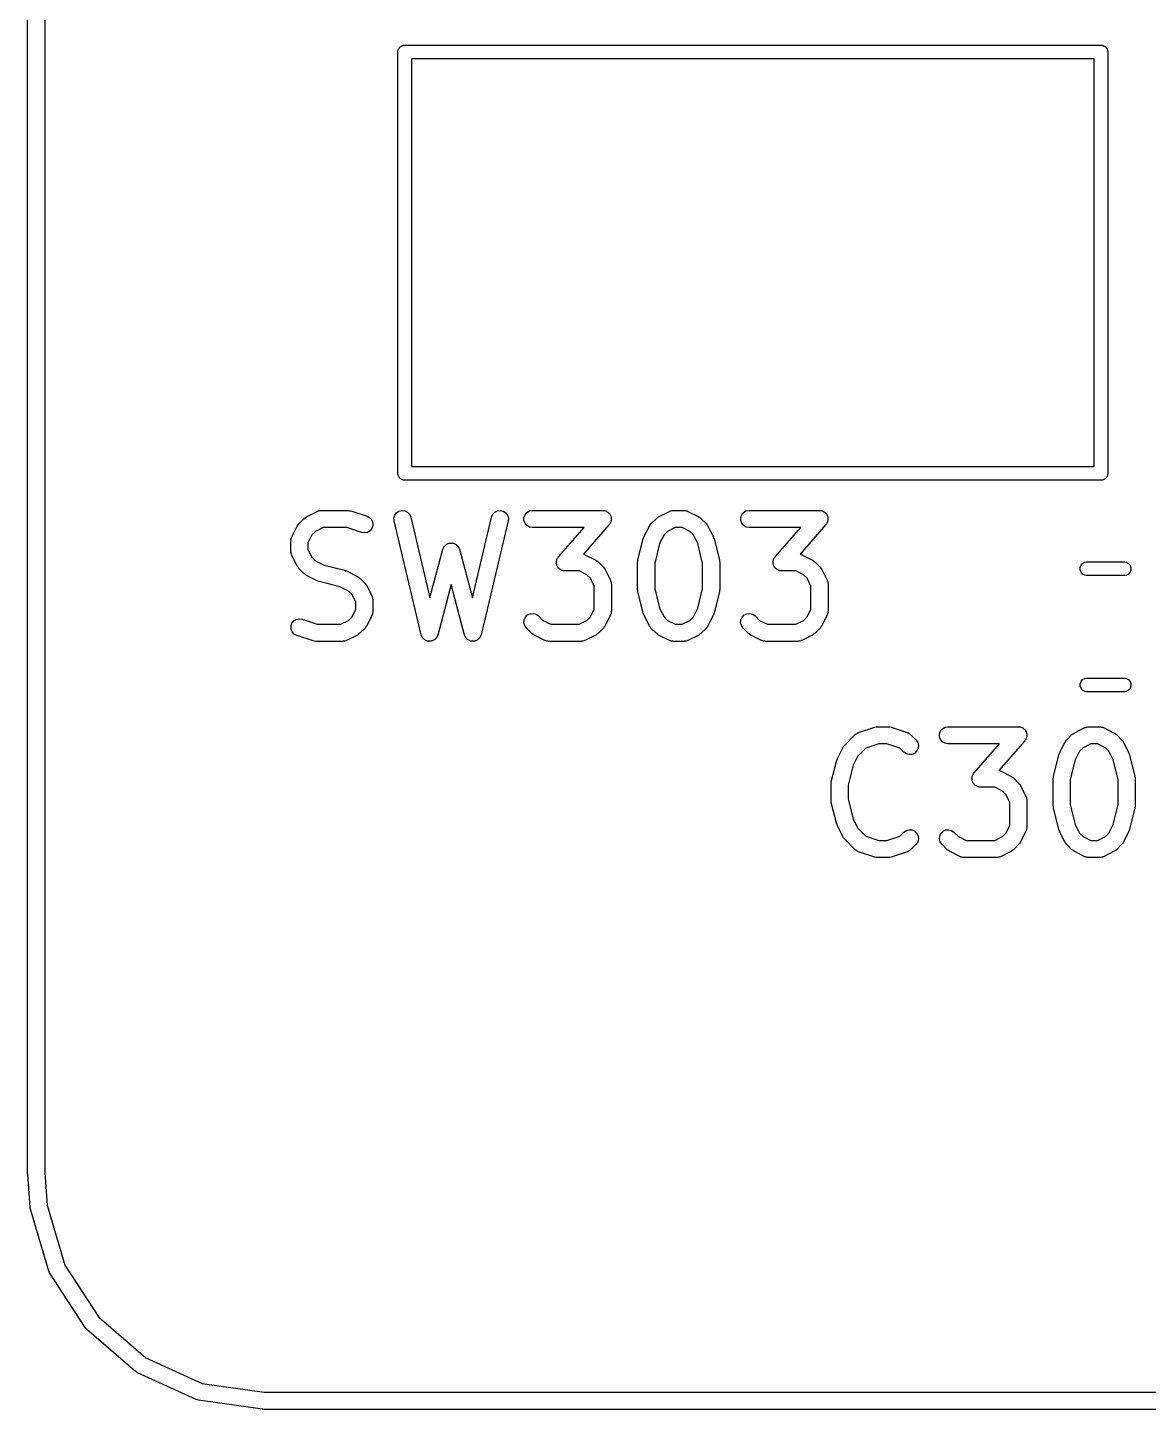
# Model space of a CAD drawing. Extents: x -0.1 to 56.2, y -70.1 to 0.1.
# Drawn here: x -0.07 to 9.78, y -70.08 to -57.94 of the extents above; entities that cross this region are included whole.
import ezdxf

# ---------------------------------------------------------------- set-up
doc = ezdxf.new("R2010")
doc.units = 0
doc.header["$MEASUREMENT"] = 0
doc.layers.add('BLACK', color=7, linetype='CONTINUOUS')

msp = doc.modelspace()

# ---------------------------------------------------------------- linework, layer by layer
at = {"layer": 'BLACK', "linetype": 'CONTINUOUS'}
for p, q in [((-0.075, -68.0066), (-0.075, -21.9934)), ((0.075, -22.0053), (0.075, -67.9972)), ((3.18, -58.1394), (3.18182, -58.1344)), ((3.18, -58.1448), (3.18, -58.1394)), ((3.18, -61.8552), (3.18, -58.1448)), ((3.18182, -58.1344), (3.18275, -58.1292)), ((3.18275, -58.1292), (3.18541, -58.1246)), ((3.18541, -58.1246), (3.18724, -58.1195)), ((3.18724, -58.1195), (3.19067, -58.1154)), ((3.19067, -58.1154), (3.19333, -58.1108)), ((3.19333, -58.1108), (3.19741, -58.1074)), ((3.19741, -58.1074), (3.20084, -58.1033)), ((3.20084, -58.1033), (3.20546, -58.1007)), ((3.20546, -58.1007), (3.20954, -58.0972)), ((3.20954, -58.0972), (3.21454, -58.0954)), ((3.21454, -58.0954), (3.21916, -58.0927)), ((3.21916, -58.0927), (3.22442, -58.0918)), ((3.22442, -58.0918), (3.22942, -58.09)), ((3.22942, -58.09), (3.23475, -58.09)), ((3.23475, -58.09), (3.23475, -58.09)), ((3.23475, -58.09), (9.36525, -58.09)), ((9.36525, -58.09), (9.37058, -58.09)), ((9.36525, -58.09), (9.36525, -58.09)), ((9.37058, -58.09), (9.37558, -58.0918)), ((9.37558, -58.0918), (9.38084, -58.0927)), ((9.38084, -58.0927), (9.38546, -58.0954)), ((9.38546, -58.0954), (9.39046, -58.0972)), ((9.39046, -58.0972), (9.39455, -58.1007)), ((9.39455, -58.1007), (9.39916, -58.1033)), ((9.39916, -58.1033), (9.40259, -58.1074)), ((9.40259, -58.1074), (9.40667, -58.1108)), ((9.40667, -58.1108), (9.40934, -58.1155)), ((9.40934, -58.1155), (9.41276, -58.1195)), ((9.41276, -58.1195), (9.41458, -58.1245)), ((9.41458, -58.1245), (9.41725, -58.1292)), ((9.41725, -58.1292), (9.41818, -58.1344)), ((9.41818, -58.1344), (9.42, -58.1394)), ((9.42, -58.1394), (9.42, -58.1447)), ((9.42, -58.1447), (9.42, -58.1448)), ((9.42, -58.1448), (9.42, -61.8552)), ((3.3, -58.21), (3.3, -61.79)), ((9.3, -58.21), (3.3, -58.21)), ((9.3, -61.79), (9.3, -58.21)), ((3.3, -61.79), (9.3, -61.79)), ((3.18, -61.8553), (3.18, -61.8552)), ((3.18, -61.8606), (3.18, -61.8553)), ((3.18182, -61.8656), (3.18, -61.8606)), ((3.18275, -61.8708), (3.18182, -61.8656)), ((3.18541, -61.8755), (3.18275, -61.8708)), ((3.18724, -61.8805), (3.18541, -61.8755)), ((3.19066, -61.8845), (3.18724, -61.8805)), ((3.19333, -61.8892), (3.19066, -61.8845)), ((3.19741, -61.8926), (3.19333, -61.8892)), ((3.20084, -61.8967), (3.19741, -61.8926)), ((3.20545, -61.8993), (3.20084, -61.8967)), ((3.20954, -61.9028), (3.20545, -61.8993)), ((3.21455, -61.9046), (3.20954, -61.9028)), ((3.21916, -61.9073), (3.21455, -61.9046)), ((3.22441, -61.9082), (3.21916, -61.9073)), ((3.22942, -61.91), (3.22441, -61.9082)), ((3.23475, -61.91), (3.22942, -61.91)), ((9.36525, -61.91), (3.23475, -61.91)), ((3.23475, -61.91), (3.23475, -61.91)), ((9.37058, -61.91), (9.36525, -61.91)), ((9.36525, -61.91), (9.36525, -61.91)), ((9.37559, -61.9082), (9.37058, -61.91)), ((9.38084, -61.9073), (9.37559, -61.9082)), ((9.38546, -61.9046), (9.38084, -61.9073)), ((9.39046, -61.9028), (9.38546, -61.9046)), ((9.39455, -61.8993), (9.39046, -61.9028)), ((9.39916, -61.8967), (9.39455, -61.8993)), ((9.40259, -61.8926), (9.39916, -61.8967)), ((9.40667, -61.8892), (9.40259, -61.8926)), ((9.40934, -61.8845), (9.40667, -61.8892)), ((9.41276, -61.8805), (9.40934, -61.8845)), ((9.41459, -61.8755), (9.41276, -61.8805)), ((9.41725, -61.8708), (9.41459, -61.8755)), ((9.41818, -61.8656), (9.41725, -61.8708)), ((9.42, -61.8606), (9.41818, -61.8656)), ((9.42, -61.8552), (9.42, -61.8553)), ((9.42, -61.8553), (9.42, -61.8606)), ((2.30887, -62.2946), (2.35649, -62.247)), ((2.35649, -62.247), (2.36632, -62.2401)), ((2.36632, -62.2401), (2.37598, -62.2329)), ((2.37598, -62.2329), (2.47122, -62.1853)), ((2.47122, -62.1853), (2.47536, -62.1841)), ((2.47536, -62.1841), (2.47911, -62.1819)), ((2.47911, -62.1819), (2.48777, -62.1804)), ((2.48777, -62.1804), (2.49619, -62.1779)), ((2.49619, -62.1779), (2.5005, -62.1781)), ((2.5005, -62.1781), (2.50476, -62.1774)), ((2.50476, -62.1774), (2.74286, -62.1774)), ((2.74286, -62.1774), (2.75469, -62.1795)), ((2.75469, -62.1795), (2.76658, -62.1812)), ((2.76658, -62.1812), (2.90943, -62.2288)), ((2.90943, -62.2288), (2.93234, -62.2413)), ((2.93234, -62.2413), (2.94962, -62.2607)), ((2.94962, -62.2607), (2.95919, -62.285)), ((3.14454, -62.2437), (3.15199, -62.2188)), ((3.14609, -62.2698), (3.14454, -62.2437)), ((3.38418, -63.2698), (3.14609, -62.2698)), ((3.15199, -62.2188), (3.16752, -62.1979)), ((3.16752, -62.1979), (3.18927, -62.1835)), ((3.18927, -62.1835), (3.21461, -62.1775)), ((3.21461, -62.1775), (3.24048, -62.1805)), ((3.24048, -62.1805), (3.26377, -62.1922)), ((3.26377, -62.1922), (3.28167, -62.2111)), ((3.28167, -62.2111), (3.29201, -62.235)), ((3.29201, -62.235), (3.46126, -62.9459)), ((3.83398, -62.9459), (4.00323, -62.235)), ((4.14915, -62.2698), (3.91105, -63.2698)), ((4.00323, -62.235), (4.01357, -62.2111)), ((4.01357, -62.2111), (4.03147, -62.1922)), ((4.03147, -62.1922), (4.05475, -62.1805)), ((4.05475, -62.1805), (4.08063, -62.1775)), ((4.08063, -62.1775), (4.10597, -62.1835)), ((4.10597, -62.1835), (4.12771, -62.1979)), ((4.12771, -62.1979), (4.14325, -62.2188)), ((4.14325, -62.2188), (4.15069, -62.2437)), ((4.15069, -62.2437), (4.14915, -62.2698)), ((4.28804, -62.2394), (4.29695, -62.2149)), ((4.28804, -62.2654), (4.28804, -62.2394)), ((4.29695, -62.2899), (4.28804, -62.2654)), ((4.29695, -62.2149), (4.3137, -62.1949)), ((4.3137, -62.1949), (4.33625, -62.1819)), ((4.33625, -62.1819), (4.3619, -62.1774)), ((4.3619, -62.1774), (4.98095, -62.1774)), ((4.98095, -62.1774), (4.98817, -62.1787)), ((4.98817, -62.1787), (4.9955, -62.1788)), ((4.9955, -62.1788), (5.0009, -62.1809)), ((5.0009, -62.1809), (5.0066, -62.1819)), ((5.0066, -62.1819), (5.01295, -62.1856)), ((5.01295, -62.1856), (5.01979, -62.1882)), ((5.01979, -62.1882), (5.02415, -62.192)), ((5.02415, -62.192), (5.02916, -62.1949)), ((5.02916, -62.1949), (5.03387, -62.2005)), ((5.03387, -62.2005), (5.03939, -62.2054)), ((5.03939, -62.2054), (5.04218, -62.2104)), ((5.04218, -62.2104), (5.0459, -62.2149)), ((5.0459, -62.2149), (5.04841, -62.2218)), ((5.04841, -62.2218), (5.05194, -62.2282)), ((5.05231, -62.2723), (5.05088, -62.2795)), ((5.05194, -62.2282), (5.05283, -62.2339)), ((5.05481, -62.2654), (5.05231, -62.2723)), ((5.05283, -62.2339), (5.05481, -62.2394)), ((5.05481, -62.2394), (5.05481, -62.2467)), ((5.05481, -62.2467), (5.05594, -62.2539)), ((5.05594, -62.2539), (5.05481, -62.2596)), ((5.05481, -62.2596), (5.05481, -62.2654)), ((5.40411, -62.2946), (5.45173, -62.247)), ((5.45173, -62.247), (5.46157, -62.2401)), ((5.46157, -62.2401), (5.47122, -62.2329)), ((5.47122, -62.2329), (5.56646, -62.1853)), ((5.56646, -62.1853), (5.5706, -62.1841)), ((5.5706, -62.1841), (5.57435, -62.1819)), ((5.57435, -62.1819), (5.583, -62.1804)), ((5.583, -62.1804), (5.59143, -62.1779)), ((5.59143, -62.1779), (5.59574, -62.1781)), ((5.59574, -62.1781), (5.6, -62.1774)), ((5.6, -62.1774), (5.69524, -62.1774)), ((5.69524, -62.1774), (5.6995, -62.1781)), ((5.6995, -62.1781), (5.70381, -62.1779)), ((5.70381, -62.1779), (5.71223, -62.1804)), ((5.71223, -62.1804), (5.72089, -62.1819)), ((5.72089, -62.1819), (5.72463, -62.1841)), ((5.72463, -62.1841), (5.72878, -62.1853)), ((5.72878, -62.1853), (5.82402, -62.2329)), ((5.82402, -62.2329), (5.83368, -62.2401)), ((5.83368, -62.2401), (5.84351, -62.247)), ((5.84351, -62.247), (5.89113, -62.2946)), ((6.1928, -62.2394), (6.20171, -62.2149)), ((6.1928, -62.2654), (6.1928, -62.2394)), ((6.20171, -62.2899), (6.1928, -62.2654)), ((6.20171, -62.2149), (6.21846, -62.1949)), ((6.21846, -62.1949), (6.24101, -62.1819)), ((6.24101, -62.1819), (6.26667, -62.1774)), ((6.26667, -62.1774), (6.88571, -62.1774)), ((6.88571, -62.1774), (6.89294, -62.1787)), ((6.89294, -62.1787), (6.90026, -62.1788)), ((6.90026, -62.1788), (6.90566, -62.1809)), ((6.90566, -62.1809), (6.91137, -62.1819)), ((6.91137, -62.1819), (6.91772, -62.1856)), ((6.91772, -62.1856), (6.92455, -62.1882)), ((6.92455, -62.1882), (6.92891, -62.192)), ((6.92891, -62.192), (6.93392, -62.1949)), ((6.93392, -62.1949), (6.93864, -62.2005)), ((6.93864, -62.2005), (6.94415, -62.2054)), ((6.94415, -62.2054), (6.94694, -62.2104)), ((6.94694, -62.2104), (6.95067, -62.2149)), ((6.95067, -62.2149), (6.95317, -62.2218)), ((6.95317, -62.2218), (6.95671, -62.2282)), ((6.95707, -62.2723), (6.95564, -62.2795)), ((6.95671, -62.2282), (6.95759, -62.2339)), ((6.95958, -62.2654), (6.95707, -62.2723)), ((6.95759, -62.2339), (6.95958, -62.2394)), ((6.95958, -62.2394), (6.95958, -62.2467)), ((6.95958, -62.2467), (6.9607, -62.2539)), ((6.9607, -62.2539), (6.95958, -62.2596)), ((6.95958, -62.2596), (6.95958, -62.2654)), ((2.2472, -62.4093), (2.29482, -62.3141)), ((2.29482, -62.3141), (2.30199, -62.3044)), ((2.30199, -62.3044), (2.30887, -62.2946)), ((2.42354, -62.392), (2.38929, -62.4606)), ((2.45395, -62.3616), (2.42354, -62.392)), ((2.52247, -62.3274), (2.45395, -62.3616)), ((2.73069, -62.3274), (2.52247, -62.3274)), ((2.862, -62.3712), (2.73069, -62.3274)), ((2.88776, -62.375), (2.862, -62.3712)), ((2.91328, -62.3697), (2.88776, -62.375)), ((2.93547, -62.3561), (2.91328, -62.3697)), ((2.95167, -62.3357), (2.93547, -62.3561)), ((2.9599, -62.311), (2.95167, -62.3357)), ((2.95919, -62.285), (2.9599, -62.311)), ((4.3137, -62.3098), (4.29695, -62.2899)), ((4.33625, -62.3229), (4.3137, -62.3098)), ((4.3619, -62.3274), (4.33625, -62.3229)), ((4.81567, -62.3274), (4.3619, -62.3274)), ((4.59118, -62.5839), (4.81567, -62.3274)), ((5.0374, -62.3018), (4.8099, -62.5618)), ((5.04119, -62.2955), (5.0374, -62.3018)), ((5.0459, -62.2899), (5.04119, -62.2955)), ((5.04788, -62.2844), (5.0459, -62.2899)), ((5.05088, -62.2795), (5.04788, -62.2844)), ((5.34244, -62.4093), (5.39006, -62.3141)), ((5.39006, -62.3141), (5.39722, -62.3044)), ((5.39722, -62.3044), (5.40411, -62.2946)), ((5.51878, -62.392), (5.48029, -62.469)), ((5.54919, -62.3616), (5.51878, -62.392)), ((5.61771, -62.3274), (5.54919, -62.3616)), ((5.67753, -62.3274), (5.61771, -62.3274)), ((5.74605, -62.3616), (5.67753, -62.3274)), ((5.77646, -62.392), (5.74605, -62.3616)), ((5.81495, -62.469), (5.77646, -62.392)), ((5.89113, -62.2946), (5.89801, -62.3044)), ((5.89801, -62.3044), (5.90518, -62.3141)), ((5.90518, -62.3141), (5.9528, -62.4093)), ((6.21846, -62.3098), (6.20171, -62.2899)), ((6.24101, -62.3229), (6.21846, -62.3098)), ((6.26667, -62.3274), (6.24101, -62.3229)), ((6.72043, -62.3274), (6.26667, -62.3274)), ((6.49594, -62.5839), (6.72043, -62.3274)), ((6.94216, -62.3018), (6.71467, -62.5618)), ((6.94595, -62.2955), (6.94216, -62.3018)), ((6.95067, -62.2899), (6.94595, -62.2955)), ((6.95265, -62.2844), (6.95067, -62.2899)), ((6.95564, -62.2795), (6.95265, -62.2844)), ((2.23928, -62.4429), (2.24004, -62.4386)), ((2.23928, -62.5381), (2.23928, -62.4429)), ((2.23978, -62.4343), (2.24228, -62.4259)), ((2.24004, -62.4386), (2.23978, -62.4343)), ((2.24228, -62.4259), (2.24381, -62.4172)), ((2.24381, -62.4172), (2.24597, -62.4135)), ((2.24597, -62.4135), (2.2472, -62.4093)), ((2.38929, -62.4606), (2.38929, -62.5204)), ((3.57515, -62.5188), (3.57795, -62.5127)), ((3.57795, -62.5127), (3.57968, -62.5063)), ((3.57968, -62.5063), (3.5834, -62.501)), ((3.5834, -62.501), (3.58613, -62.4951)), ((3.58613, -62.4951), (3.59083, -62.4904)), ((3.59083, -62.4904), (3.59465, -62.485)), ((3.59465, -62.485), (3.59996, -62.4813)), ((3.59996, -62.4813), (3.60453, -62.4767)), ((3.60453, -62.4767), (3.61055, -62.4739)), ((3.61055, -62.4739), (3.616, -62.4701)), ((3.616, -62.4701), (3.62226, -62.4684)), ((3.62226, -62.4684), (3.62812, -62.4657)), ((3.62812, -62.4657), (3.63474, -62.4651)), ((3.63474, -62.4651), (3.64117, -62.4634)), ((3.64117, -62.4634), (3.64762, -62.4639)), ((3.64762, -62.4639), (3.65407, -62.4634)), ((3.65407, -62.4634), (3.6605, -62.4651)), ((3.6605, -62.4651), (3.66712, -62.4657)), ((3.66712, -62.4657), (3.67298, -62.4684)), ((3.67298, -62.4684), (3.67923, -62.4701)), ((3.67923, -62.4701), (3.68469, -62.4739)), ((3.68469, -62.4739), (3.69071, -62.4767)), ((3.69071, -62.4767), (3.69528, -62.4813)), ((3.69528, -62.4813), (3.70059, -62.485)), ((3.70059, -62.485), (3.70441, -62.4904)), ((3.70441, -62.4904), (3.70911, -62.4951)), ((3.70911, -62.4951), (3.71184, -62.501)), ((3.71184, -62.501), (3.71555, -62.5063)), ((3.71555, -62.5063), (3.71728, -62.5127)), ((3.71728, -62.5127), (3.72009, -62.5188)), ((5.28914, -62.6151), (5.33676, -62.4247)), ((5.33676, -62.4247), (5.3401, -62.4172)), ((5.3401, -62.4172), (5.34244, -62.4093)), ((5.48029, -62.469), (5.4369, -62.6426)), ((5.85833, -62.6426), (5.81495, -62.469)), ((5.9528, -62.4093), (5.95513, -62.4172)), ((5.95513, -62.4172), (5.95847, -62.4247)), ((5.95847, -62.4247), (6.00609, -62.6151)), ((2.24004, -62.5424), (2.23928, -62.5381)), ((2.23978, -62.5467), (2.24004, -62.5424)), ((2.24228, -62.5551), (2.23978, -62.5467)), ((2.24381, -62.5637), (2.24228, -62.5551)), ((2.24597, -62.5675), (2.24381, -62.5637)), ((2.2472, -62.5716), (2.24597, -62.5675)), ((2.29482, -62.6669), (2.2472, -62.5716)), ((2.38929, -62.5204), (2.42354, -62.5889)), ((2.42354, -62.5889), (2.45395, -62.6193)), ((2.45395, -62.6193), (2.53094, -62.6578)), ((3.46126, -62.9459), (3.57515, -62.5188)), ((3.72009, -62.5188), (3.83398, -62.9459)), ((4.57264, -62.6318), (4.57376, -62.6261)), ((4.57376, -62.639), (4.57264, -62.6318)), ((4.57376, -62.6203), (4.57627, -62.6134)), ((4.57376, -62.6261), (4.57376, -62.6203)), ((4.57376, -62.6464), (4.57376, -62.639)), ((4.57627, -62.6134), (4.57769, -62.6062)), ((4.57769, -62.6062), (4.58069, -62.6013)), ((4.58069, -62.6013), (4.58267, -62.5958)), ((4.58267, -62.5958), (4.58738, -62.5902)), ((4.58738, -62.5902), (4.59118, -62.5839)), ((4.8099, -62.5618), (4.81613, -62.5629)), ((4.81613, -62.5629), (4.81987, -62.565)), ((4.81987, -62.565), (4.82402, -62.5663)), ((4.82402, -62.5663), (4.91925, -62.6139)), ((4.91925, -62.6139), (4.92891, -62.621)), ((4.92891, -62.621), (4.93875, -62.6279)), ((4.93875, -62.6279), (4.98637, -62.6755)), ((5.2869, -62.6333), (5.2885, -62.6243)), ((5.2869, -62.8714), (5.2869, -62.6333)), ((5.2885, -62.6243), (5.28914, -62.6151)), ((6.00609, -62.6151), (6.00674, -62.6243)), ((6.00674, -62.6243), (6.00833, -62.6333)), ((6.00833, -62.6333), (6.00833, -62.8714)), ((6.4774, -62.6318), (6.47852, -62.6261)), ((6.47852, -62.639), (6.4774, -62.6318)), ((6.47852, -62.6203), (6.48103, -62.6134)), ((6.47852, -62.6261), (6.47852, -62.6203)), ((6.47852, -62.6464), (6.47852, -62.639)), ((6.48103, -62.6134), (6.48245, -62.6062)), ((6.48245, -62.6062), (6.48545, -62.6013)), ((6.48545, -62.6013), (6.48743, -62.5958)), ((6.48743, -62.5958), (6.49214, -62.5902)), ((6.49214, -62.5902), (6.49594, -62.5839)), ((6.71467, -62.5618), (6.72089, -62.5629)), ((6.72089, -62.5629), (6.72464, -62.565)), ((6.72464, -62.565), (6.72878, -62.5663)), ((6.72878, -62.5663), (6.82402, -62.6139)), ((6.82402, -62.6139), (6.83367, -62.621)), ((6.83367, -62.621), (6.84351, -62.6279)), ((6.84351, -62.6279), (6.89113, -62.6755)), ((9.19806, -62.6433), (9.21638, -62.6327)), ((9.21638, -62.6327), (9.23198, -62.63)), ((9.23198, -62.63), (9.56803, -62.63)), ((9.56803, -62.63), (9.58362, -62.6327)), ((9.58362, -62.6327), (9.60194, -62.6433)), ((2.30199, -62.6765), (2.29482, -62.6669)), ((2.30887, -62.6864), (2.30199, -62.6765)), ((2.35649, -62.734), (2.30887, -62.6864)), ((2.36632, -62.7409), (2.35649, -62.734)), ((2.37598, -62.748), (2.36632, -62.7409)), ((2.47122, -62.7957), (2.37598, -62.748)), ((2.53094, -62.6578), (2.71343, -62.7034)), ((2.71343, -62.7034), (2.72092, -62.7068)), ((2.72092, -62.7068), (2.72878, -62.7091)), ((2.72878, -62.7091), (2.82402, -62.7567)), ((2.82402, -62.7567), (2.83367, -62.7639)), ((4.57574, -62.6518), (4.57376, -62.6464)), ((4.57663, -62.6575), (4.57574, -62.6518)), ((4.58016, -62.6639), (4.57663, -62.6575)), ((4.58267, -62.6708), (4.58016, -62.6639)), ((4.58639, -62.6753), (4.58267, -62.6708)), ((4.58918, -62.6803), (4.58639, -62.6753)), ((4.5947, -62.6852), (4.58918, -62.6803)), ((4.59941, -62.6908), (4.5947, -62.6852)), ((4.60442, -62.6937), (4.59941, -62.6908)), ((4.60878, -62.6975), (4.60442, -62.6937)), ((4.61562, -62.7001), (4.60878, -62.6975)), ((4.62197, -62.7038), (4.61562, -62.7001)), ((4.62767, -62.7048), (4.62197, -62.7038)), ((4.63307, -62.7069), (4.62767, -62.7048)), ((4.6404, -62.7071), (4.63307, -62.7069)), ((4.64762, -62.7083), (4.6404, -62.7071)), ((4.77277, -62.7083), (4.64762, -62.7083)), ((4.84129, -62.7426), (4.77277, -62.7083)), ((4.87169, -62.773), (4.84129, -62.7426)), ((4.98637, -62.6755), (4.99325, -62.6854)), ((4.99325, -62.6854), (5.00041, -62.695)), ((5.00041, -62.695), (5.04803, -62.7903)), ((5.4369, -62.6426), (5.4369, -62.8622)), ((5.85833, -62.8622), (5.85833, -62.6426)), ((6.4805, -62.6518), (6.47852, -62.6464)), ((6.48139, -62.6575), (6.4805, -62.6518)), ((6.48492, -62.6639), (6.48139, -62.6575)), ((6.48743, -62.6708), (6.48492, -62.6639)), ((6.49115, -62.6753), (6.48743, -62.6708)), ((6.49394, -62.6803), (6.49115, -62.6753)), ((6.49946, -62.6852), (6.49394, -62.6803)), ((6.50417, -62.6908), (6.49946, -62.6852)), ((6.50918, -62.6937), (6.50417, -62.6908)), ((6.51354, -62.6975), (6.50918, -62.6937)), ((6.52038, -62.7001), (6.51354, -62.6975)), ((6.52673, -62.7038), (6.52038, -62.7001)), ((6.53243, -62.7048), (6.52673, -62.7038)), ((6.53783, -62.7069), (6.53243, -62.7048)), ((6.54516, -62.7071), (6.53783, -62.7069)), ((6.55238, -62.7083), (6.54516, -62.7071)), ((6.67753, -62.7083), (6.55238, -62.7083)), ((6.74605, -62.7426), (6.67753, -62.7083)), ((6.77646, -62.773), (6.74605, -62.7426)), ((6.89113, -62.6755), (6.89801, -62.6854)), ((6.89801, -62.6854), (6.90518, -62.695)), ((6.90518, -62.695), (6.9528, -62.7903)), ((9.17722, -62.6794), (9.18446, -62.6595)), ((9.17722, -62.7006), (9.17722, -62.6794)), ((9.18446, -62.7205), (9.17722, -62.7006)), ((9.18446, -62.6595), (9.19806, -62.6433)), ((9.19806, -62.7367), (9.18446, -62.7205)), ((9.21638, -62.7473), (9.19806, -62.7367)), ((9.23198, -62.75), (9.21638, -62.7473)), ((9.56803, -62.75), (9.23198, -62.75)), ((9.58362, -62.7473), (9.56803, -62.75)), ((9.60194, -62.7367), (9.58362, -62.7473)), ((9.60194, -62.6433), (9.61554, -62.6595)), ((9.61554, -62.7205), (9.60194, -62.7367)), ((9.61554, -62.6595), (9.62278, -62.6794)), ((9.62278, -62.7006), (9.61554, -62.7205)), ((9.62278, -62.6794), (9.62278, -62.7006)), ((2.47908, -62.798), (2.47122, -62.7957)), ((2.48657, -62.8013), (2.47908, -62.798)), ((2.66906, -62.847), (2.48657, -62.8013)), ((2.74605, -62.8854), (2.66906, -62.847)), ((2.83367, -62.7639), (2.84351, -62.7708)), ((2.84351, -62.7708), (2.89113, -62.8184)), ((2.89113, -62.8184), (2.89801, -62.8282)), ((2.89801, -62.8282), (2.90518, -62.8379)), ((2.90518, -62.8379), (2.9528, -62.9331)), ((3.64762, -62.8292), (3.52961, -63.2717)), ((3.76563, -63.2717), (3.64762, -62.8292)), ((4.90595, -62.8415), (4.87169, -62.773)), ((4.90595, -63.0442), (4.90595, -62.8415)), ((5.04803, -62.7903), (5.04927, -62.7944)), ((5.04927, -62.7944), (5.05143, -62.7982)), ((5.05143, -62.7982), (5.05295, -62.8068)), ((5.05295, -62.8068), (5.05546, -62.8152)), ((5.05546, -62.8152), (5.0552, -62.8195)), ((5.0552, -62.8195), (5.05595, -62.8238)), ((5.05595, -62.8238), (5.05595, -63.0619)), ((5.2885, -62.8805), (5.2869, -62.8714)), ((5.28914, -62.8896), (5.2885, -62.8805)), ((5.4369, -62.8622), (5.48029, -63.0357)), ((5.81495, -63.0357), (5.85833, -62.8622)), ((6.00674, -62.8805), (6.00609, -62.8896)), ((6.00833, -62.8714), (6.00674, -62.8805)), ((6.81071, -62.8415), (6.77646, -62.773)), ((6.81071, -63.0442), (6.81071, -62.8415)), ((6.9528, -62.7903), (6.95403, -62.7944)), ((6.95403, -62.7944), (6.95619, -62.7982)), ((6.95619, -62.7982), (6.95772, -62.8068)), ((6.95772, -62.8068), (6.96022, -62.8152)), ((6.96022, -62.8152), (6.95996, -62.8195)), ((6.95996, -62.8195), (6.96071, -62.8238)), ((6.96071, -62.8238), (6.96071, -63.0619)), ((2.77646, -62.9159), (2.74605, -62.8854)), ((2.81071, -62.9844), (2.77646, -62.9159)), ((2.81071, -63.0442), (2.81071, -62.9844)), ((2.9528, -62.9331), (2.95403, -62.9373)), ((2.95403, -62.9373), (2.95619, -62.941)), ((2.95619, -62.941), (2.95772, -62.9497)), ((2.95772, -62.9497), (2.96022, -62.9581)), ((2.96022, -62.9581), (2.95996, -62.9624)), ((2.95996, -62.9624), (2.96071, -62.9667)), ((2.96071, -62.9667), (2.96071, -63.0619)), ((5.33676, -63.0801), (5.28914, -62.8896)), ((6.00609, -62.8896), (5.95847, -63.0801)), ((2.74605, -63.1431), (2.77646, -63.1127)), ((2.77646, -63.1127), (2.81071, -63.0442)), ((2.9528, -63.0954), (2.90518, -63.1907)), ((2.95403, -63.0913), (2.9528, -63.0954)), ((2.95619, -63.0876), (2.95403, -63.0913)), ((2.95772, -63.0789), (2.95619, -63.0876)), ((2.96022, -63.0705), (2.95772, -63.0789)), ((2.96071, -63.0619), (2.95996, -63.0662)), ((2.95996, -63.0662), (2.96022, -63.0705)), ((4.28946, -63.1377), (4.30047, -63.1141)), ((4.30047, -63.1141), (4.31889, -63.0957)), ((4.31889, -63.0957), (4.34249, -63.0847)), ((4.34249, -63.0847), (4.36844, -63.0824)), ((4.36844, -63.0824), (4.3936, -63.0892)), ((4.3936, -63.0892), (4.41494, -63.1041)), ((4.41494, -63.1041), (4.45395, -63.1431)), ((4.84129, -63.1431), (4.87169, -63.1127)), ((4.87169, -63.1127), (4.90595, -63.0442)), ((5.04803, -63.0954), (5.00041, -63.1907)), ((5.04927, -63.0913), (5.04803, -63.0954)), ((5.05143, -63.0876), (5.04927, -63.0913)), ((5.05295, -63.0789), (5.05143, -63.0876)), ((5.05546, -63.0705), (5.05295, -63.0789)), ((5.05595, -63.0619), (5.0552, -63.0662)), ((5.0552, -63.0662), (5.05546, -63.0705)), ((5.3401, -63.0876), (5.33676, -63.0801)), ((5.34244, -63.0954), (5.3401, -63.0876)), ((5.39006, -63.1907), (5.34244, -63.0954)), ((5.48029, -63.0357), (5.51878, -63.1127)), ((5.51878, -63.1127), (5.54919, -63.1431)), ((5.74605, -63.1431), (5.77646, -63.1127)), ((5.77646, -63.1127), (5.81495, -63.0357)), ((5.9528, -63.0954), (5.90518, -63.1907)), ((5.95513, -63.0876), (5.9528, -63.0954)), ((5.95847, -63.0801), (5.95513, -63.0876)), ((6.19422, -63.1377), (6.20523, -63.1141)), ((6.20523, -63.1141), (6.22365, -63.0957)), ((6.22365, -63.0957), (6.24726, -63.0847)), ((6.24726, -63.0847), (6.2732, -63.0824)), ((6.2732, -63.0824), (6.29836, -63.0892)), ((6.29836, -63.0892), (6.3197, -63.1041)), ((6.3197, -63.1041), (6.35871, -63.1431)), ((6.74605, -63.1431), (6.77646, -63.1127)), ((6.77646, -63.1127), (6.81071, -63.0442)), ((6.9528, -63.0954), (6.90518, -63.1907)), ((6.95403, -63.0913), (6.9528, -63.0954)), ((6.95619, -63.0876), (6.95403, -63.0913)), ((6.95772, -63.0789), (6.95619, -63.0876)), ((6.96022, -63.0705), (6.95772, -63.0789)), ((6.96071, -63.0619), (6.95996, -63.0662)), ((6.95996, -63.0662), (6.96022, -63.0705)), ((2.2401, -63.1938), (2.24833, -63.169)), ((2.24081, -63.2198), (2.2401, -63.1938)), ((2.25038, -63.244), (2.24081, -63.2198)), ((2.24833, -63.169), (2.26452, -63.1486)), ((2.26766, -63.2635), (2.25038, -63.244)), ((2.26452, -63.1486), (2.28672, -63.135)), ((2.28672, -63.135), (2.31224, -63.1298)), ((2.31224, -63.1298), (2.338, -63.1336)), ((2.338, -63.1336), (2.46931, -63.1774)), ((2.46931, -63.1774), (2.67753, -63.1774)), ((2.67753, -63.1774), (2.74605, -63.1431)), ((2.89113, -63.2102), (2.84351, -63.2578)), ((2.89801, -63.2003), (2.89113, -63.2102)), ((2.90518, -63.1907), (2.89801, -63.2003)), ((4.28719, -63.1637), (4.28946, -63.1377)), ((4.29393, -63.1888), (4.28719, -63.1637)), ((4.30887, -63.2102), (4.29393, -63.1888)), ((4.35649, -63.2578), (4.30887, -63.2102)), ((4.45395, -63.1431), (4.52247, -63.1774)), ((4.52247, -63.1774), (4.77277, -63.1774)), ((4.77277, -63.1774), (4.84129, -63.1431)), ((4.98637, -63.2102), (4.93875, -63.2578)), ((4.99325, -63.2003), (4.98637, -63.2102)), ((5.00041, -63.1907), (4.99325, -63.2003)), ((5.39722, -63.2003), (5.39006, -63.1907)), ((5.40411, -63.2102), (5.39722, -63.2003)), ((5.45173, -63.2578), (5.40411, -63.2102)), ((5.54919, -63.1431), (5.6177, -63.1774)), ((5.6177, -63.1774), (5.67753, -63.1774)), ((5.67753, -63.1774), (5.74605, -63.1431)), ((5.89113, -63.2102), (5.84351, -63.2578)), ((5.89801, -63.2003), (5.89113, -63.2102)), ((5.90518, -63.1907), (5.89801, -63.2003)), ((6.19195, -63.1637), (6.19422, -63.1377)), ((6.19869, -63.1888), (6.19195, -63.1637)), ((6.21363, -63.2102), (6.19869, -63.1888)), ((6.26125, -63.2578), (6.21363, -63.2102)), ((6.35871, -63.1431), (6.42723, -63.1774)), ((6.42723, -63.1774), (6.67753, -63.1774)), ((6.67753, -63.1774), (6.74605, -63.1431)), ((6.89113, -63.2102), (6.84351, -63.2578)), ((6.89801, -63.2003), (6.89113, -63.2102)), ((6.90518, -63.1907), (6.89801, -63.2003)), ((2.29057, -63.2759), (2.26766, -63.2635)), ((2.43342, -63.3235), (2.29057, -63.2759)), ((2.44531, -63.3253), (2.43342, -63.3235)), ((2.45714, -63.3274), (2.44531, -63.3253)), ((2.69524, -63.3274), (2.45714, -63.3274)), ((2.6995, -63.3266), (2.69524, -63.3274)), ((2.70381, -63.3269), (2.6995, -63.3266)), ((2.71223, -63.3244), (2.70381, -63.3269)), ((2.72089, -63.3229), (2.71223, -63.3244)), ((2.72464, -63.3207), (2.72089, -63.3229)), ((2.72878, -63.3195), (2.72464, -63.3207)), ((2.82402, -63.2718), (2.72878, -63.3195)), ((2.83367, -63.2647), (2.82402, -63.2718)), ((2.84351, -63.2578), (2.83367, -63.2647)), ((3.38722, -63.2768), (3.38418, -63.2698)), ((3.38921, -63.2842), (3.38722, -63.2768)), ((3.39235, -63.2886), (3.38921, -63.2842)), ((3.39452, -63.2937), (3.39235, -63.2886)), ((3.39978, -63.2992), (3.39452, -63.2937)), ((3.40417, -63.3055), (3.39978, -63.2992)), ((3.40866, -63.3086), (3.40417, -63.3055)), ((3.41242, -63.3126), (3.40866, -63.3086)), ((3.41925, -63.316), (3.41242, -63.3126)), ((3.42553, -63.3204), (3.41925, -63.316)), ((3.43081, -63.3218), (3.42553, -63.3204)), ((3.43571, -63.3243), (3.43081, -63.3218)), ((3.44331, -63.3251), (3.43571, -63.3243)), ((3.45069, -63.3271), (3.44331, -63.3251)), ((3.45614, -63.3266), (3.45069, -63.3271)), ((3.46158, -63.3272), (3.45614, -63.3266)), ((3.46902, -63.3255), (3.46158, -63.3272)), ((3.47664, -63.3248), (3.46902, -63.3255)), ((3.48159, -63.3225), (3.47664, -63.3248)), ((3.48692, -63.3212), (3.48159, -63.3225)), ((3.49331, -63.317), (3.48692, -63.3212)), ((3.50023, -63.3138), (3.49331, -63.317)), ((3.5041, -63.3099), (3.50023, -63.3138)), ((3.50867, -63.3069), (3.5041, -63.3099)), ((3.51323, -63.3007), (3.50867, -63.3069)), ((3.51863, -63.2953), (3.51323, -63.3007)), ((3.52094, -63.2904), (3.51863, -63.2953)), ((3.5242, -63.286), (3.52094, -63.2904)), ((3.52638, -63.2786), (3.5242, -63.286)), ((3.52961, -63.2717), (3.52638, -63.2786)), ((3.76885, -63.2786), (3.76563, -63.2717)), ((3.77104, -63.286), (3.76885, -63.2786)), ((3.7743, -63.2904), (3.77104, -63.286)), ((3.77661, -63.2953), (3.7743, -63.2904)), ((3.78201, -63.3007), (3.77661, -63.2953)), ((3.78657, -63.3069), (3.78201, -63.3007)), ((3.79114, -63.3099), (3.78657, -63.3069)), ((3.795, -63.3138), (3.79114, -63.3099)), ((3.80193, -63.317), (3.795, -63.3138)), ((3.80832, -63.3212), (3.80193, -63.317)), ((3.81364, -63.3225), (3.80832, -63.3212)), ((3.8186, -63.3248), (3.81364, -63.3225)), ((3.82622, -63.3255), (3.8186, -63.3248)), ((3.83366, -63.3272), (3.82622, -63.3255)), ((3.83909, -63.3266), (3.83366, -63.3272)), ((3.84454, -63.3271), (3.83909, -63.3266)), ((3.85194, -63.3251), (3.84454, -63.3271)), ((3.85953, -63.3243), (3.85194, -63.3251)), ((3.86442, -63.3218), (3.85953, -63.3243)), ((3.86971, -63.3204), (3.86442, -63.3218)), ((3.87599, -63.316), (3.86971, -63.3204)), ((3.88282, -63.3126), (3.87599, -63.316)), ((3.88657, -63.3086), (3.88282, -63.3126)), ((3.89106, -63.3055), (3.88657, -63.3086)), ((3.89546, -63.2992), (3.89106, -63.3055)), ((3.90071, -63.2937), (3.89546, -63.2992)), ((3.90289, -63.2886), (3.90071, -63.2937)), ((3.90603, -63.2842), (3.90289, -63.2886)), ((3.90802, -63.2768), (3.90603, -63.2842)), ((3.91105, -63.2698), (3.90802, -63.2768)), ((4.36632, -63.2647), (4.35649, -63.2578)), ((4.37598, -63.2718), (4.36632, -63.2647)), ((4.47122, -63.3195), (4.37598, -63.2718)), ((4.47536, -63.3207), (4.47122, -63.3195)), ((4.47911, -63.3229), (4.47536, -63.3207)), ((4.48776, -63.3244), (4.47911, -63.3229)), ((4.49619, -63.3269), (4.48776, -63.3244)), ((4.5005, -63.3266), (4.49619, -63.3269)), ((4.50476, -63.3274), (4.5005, -63.3266)), ((4.79048, -63.3274), (4.50476, -63.3274)), ((4.79474, -63.3266), (4.79048, -63.3274)), ((4.79905, -63.3269), (4.79474, -63.3266)), ((4.80747, -63.3244), (4.79905, -63.3269)), ((4.81613, -63.3229), (4.80747, -63.3244)), ((4.81987, -63.3207), (4.81613, -63.3229)), ((4.82402, -63.3195), (4.81987, -63.3207)), ((4.91925, -63.2718), (4.82402, -63.3195)), ((4.92891, -63.2647), (4.91925, -63.2718)), ((4.93875, -63.2578), (4.92891, -63.2647)), ((5.46156, -63.2647), (5.45173, -63.2578)), ((5.47122, -63.2718), (5.46156, -63.2647)), ((5.56646, -63.3195), (5.47122, -63.2718)), ((5.5706, -63.3207), (5.56646, -63.3195)), ((5.57435, -63.3229), (5.5706, -63.3207)), ((5.58301, -63.3244), (5.57435, -63.3229)), ((5.59143, -63.3269), (5.58301, -63.3244)), ((5.59574, -63.3266), (5.59143, -63.3269)), ((5.6, -63.3274), (5.59574, -63.3266)), ((5.69524, -63.3274), (5.6, -63.3274)), ((5.6995, -63.3266), (5.69524, -63.3274)), ((5.70381, -63.3269), (5.6995, -63.3266)), ((5.71223, -63.3244), (5.70381, -63.3269)), ((5.72089, -63.3229), (5.71223, -63.3244)), ((5.72464, -63.3207), (5.72089, -63.3229)), ((5.72878, -63.3195), (5.72464, -63.3207)), ((5.82402, -63.2718), (5.72878, -63.3195)), ((5.83367, -63.2647), (5.82402, -63.2718)), ((5.84351, -63.2578), (5.83367, -63.2647)), ((6.27109, -63.2647), (6.26125, -63.2578)), ((6.28074, -63.2718), (6.27109, -63.2647)), ((6.37598, -63.3195), (6.28074, -63.2718)), ((6.38013, -63.3207), (6.37598, -63.3195)), ((6.38387, -63.3229), (6.38013, -63.3207)), ((6.39253, -63.3244), (6.38387, -63.3229)), ((6.40095, -63.3269), (6.39253, -63.3244)), ((6.40526, -63.3266), (6.40095, -63.3269)), ((6.40952, -63.3274), (6.40526, -63.3266)), ((6.69524, -63.3274), (6.40952, -63.3274)), ((6.6995, -63.3266), (6.69524, -63.3274)), ((6.70381, -63.3269), (6.6995, -63.3266)), ((6.71223, -63.3244), (6.70381, -63.3269)), ((6.72089, -63.3229), (6.71223, -63.3244)), ((6.72464, -63.3207), (6.72089, -63.3229)), ((6.72878, -63.3195), (6.72464, -63.3207)), ((6.82402, -63.2718), (6.72878, -63.3195)), ((6.83367, -63.2647), (6.82402, -63.2718)), ((6.84351, -63.2578), (6.83367, -63.2647)), ((9.17722, -63.6994), (9.18446, -63.6795)), ((9.17722, -63.7206), (9.17722, -63.6994)), ((9.18446, -63.7405), (9.17722, -63.7206)), ((9.18446, -63.6795), (9.19806, -63.6633)), ((9.19806, -63.6633), (9.21638, -63.6527)), ((9.21638, -63.6527), (9.23198, -63.65)), ((9.23198, -63.65), (9.56803, -63.65)), ((9.56803, -63.65), (9.58362, -63.6527)), ((9.58362, -63.6527), (9.60194, -63.6633)), ((9.60194, -63.6633), (9.61554, -63.6795)), ((9.61554, -63.6795), (9.62278, -63.6994)), ((9.62278, -63.7206), (9.61554, -63.7405)), ((9.62278, -63.6994), (9.62278, -63.7206)), ((9.19806, -63.7567), (9.18446, -63.7405)), ((9.21638, -63.7673), (9.19806, -63.7567)), ((9.23198, -63.77), (9.21638, -63.7673)), ((9.56803, -63.77), (9.23198, -63.77)), ((9.58362, -63.7673), (9.56803, -63.77)), ((9.60194, -63.7567), (9.58362, -63.7673)), ((9.61554, -63.7405), (9.60194, -63.7567)), ((7.22866, -64.1288), (7.37152, -64.0812)), ((7.37152, -64.0812), (7.3834, -64.0795)), ((7.3834, -64.0795), (7.39524, -64.0774)), ((7.39524, -64.0774), (7.49048, -64.0774)), ((7.49048, -64.0774), (7.50231, -64.0795)), ((7.50231, -64.0795), (7.51419, -64.0812)), ((7.51419, -64.0812), (7.65705, -64.1288)), ((7.94933, -64.1149), (7.96608, -64.0949)), ((7.96608, -64.0949), (7.98863, -64.0819)), ((7.98863, -64.0819), (8.01428, -64.0774)), ((8.01428, -64.0774), (8.63333, -64.0774)), ((8.63333, -64.0774), (8.64055, -64.0787)), ((8.64055, -64.0787), (8.64788, -64.0788)), ((8.64788, -64.0788), (8.65329, -64.0809)), ((8.65329, -64.0809), (8.65898, -64.0819)), ((8.65898, -64.0819), (8.66533, -64.0856)), ((8.66533, -64.0856), (8.67217, -64.0882)), ((8.67217, -64.0882), (8.67653, -64.092)), ((8.67653, -64.092), (8.68154, -64.0949)), ((8.68154, -64.0949), (8.68625, -64.1005)), ((9.1236, -64.1329), (9.21884, -64.0853)), ((9.21884, -64.0853), (9.22298, -64.0841)), ((9.22298, -64.0841), (9.22673, -64.0819)), ((9.22673, -64.0819), (9.23538, -64.0804)), ((9.23538, -64.0804), (9.24381, -64.0779)), ((9.24381, -64.0779), (9.24812, -64.0781)), ((9.24812, -64.0781), (9.25238, -64.0774)), ((9.25238, -64.0774), (9.34762, -64.0774)), ((9.34762, -64.0774), (9.35188, -64.0781)), ((9.35188, -64.0781), (9.35619, -64.0779)), ((9.35619, -64.0779), (9.36462, -64.0804)), ((9.36462, -64.0804), (9.37327, -64.0819)), ((9.37327, -64.0819), (9.37702, -64.0841)), ((9.37702, -64.0841), (9.38116, -64.0853)), ((9.38116, -64.0853), (9.4764, -64.1329)), ((7.10411, -64.2422), (7.19935, -64.147)), ((7.19935, -64.147), (7.20289, -64.1445)), ((7.20289, -64.1445), (7.20576, -64.1413)), ((7.20576, -64.1413), (7.21348, -64.1371)), ((7.21348, -64.1371), (7.22068, -64.132)), ((7.22068, -64.132), (7.22486, -64.1309)), ((7.22486, -64.1309), (7.22866, -64.1288)), ((7.65705, -64.1288), (7.66085, -64.1309)), ((7.66085, -64.1309), (7.66503, -64.132)), ((7.66503, -64.132), (7.67223, -64.1371)), ((7.67223, -64.1371), (7.67996, -64.1413)), ((7.67996, -64.1413), (7.68282, -64.1445)), ((7.68282, -64.1445), (7.68637, -64.147)), ((7.68637, -64.147), (7.73398, -64.1946)), ((7.73398, -64.1946), (7.74892, -64.2159)), ((7.74892, -64.2159), (7.75567, -64.2411)), ((7.94042, -64.1394), (7.94933, -64.1149)), ((7.94042, -64.1654), (7.94042, -64.1394)), ((7.94933, -64.1899), (7.94042, -64.1654)), ((7.96608, -64.2098), (7.94933, -64.1899)), ((7.98863, -64.2229), (7.96608, -64.2098)), ((8.68978, -64.2018), (8.46228, -64.4618)), ((8.68625, -64.1005), (8.69177, -64.1054)), ((8.69357, -64.1955), (8.68978, -64.2018)), ((8.69177, -64.1054), (8.69457, -64.1104)), ((8.69829, -64.1899), (8.69357, -64.1955)), ((8.69457, -64.1104), (8.69829, -64.1149)), ((8.69829, -64.1149), (8.70079, -64.1218)), ((8.70026, -64.1844), (8.69829, -64.1899)), ((8.70327, -64.1795), (8.70026, -64.1844)), ((8.70079, -64.1218), (8.70433, -64.1282)), ((8.70469, -64.1723), (8.70327, -64.1795)), ((8.70433, -64.1282), (8.70521, -64.1339)), ((8.70719, -64.1654), (8.70469, -64.1723)), ((8.70521, -64.1339), (8.70719, -64.1394)), ((8.70719, -64.1394), (8.70719, -64.1467)), ((8.70719, -64.1467), (8.70832, -64.1539)), ((8.70832, -64.1539), (8.70719, -64.1596)), ((8.70719, -64.1596), (8.70719, -64.1654)), ((8.99482, -64.3093), (9.04244, -64.2141)), ((9.04244, -64.2141), (9.0496, -64.2044)), ((9.0496, -64.2044), (9.05649, -64.1946)), ((9.05649, -64.1946), (9.10411, -64.147)), ((9.10411, -64.147), (9.11394, -64.1401)), ((9.11394, -64.1401), (9.1236, -64.1329)), ((9.4764, -64.1329), (9.48606, -64.1401)), ((9.48606, -64.1401), (9.49589, -64.147)), ((9.49589, -64.147), (9.54351, -64.1946)), ((9.54351, -64.1946), (9.55039, -64.2044)), ((9.55039, -64.2044), (9.55756, -64.2141)), ((9.55756, -64.2141), (9.60518, -64.3093)), ((7.04244, -64.3569), (7.09006, -64.2617)), ((7.09006, -64.2617), (7.09722, -64.252)), ((7.09722, -64.252), (7.10411, -64.2422)), ((7.29289, -64.2656), (7.21878, -64.3397)), ((7.40741, -64.2274), (7.29289, -64.2656)), ((7.4783, -64.2274), (7.40741, -64.2274)), ((7.59282, -64.2656), (7.4783, -64.2274)), ((7.62792, -64.3007), (7.59282, -64.2656)), ((7.64926, -64.3156), (7.62792, -64.3007)), ((7.67441, -64.3223), (7.64926, -64.3156)), ((7.70036, -64.3201), (7.67441, -64.3223)), ((7.72397, -64.3091), (7.70036, -64.3201)), ((7.74239, -64.2906), (7.72397, -64.3091)), ((7.7534, -64.267), (7.74239, -64.2906)), ((7.75567, -64.2411), (7.7534, -64.267)), ((8.01428, -64.2274), (7.98863, -64.2229)), ((8.46805, -64.2274), (8.01428, -64.2274)), ((8.24356, -64.4839), (8.46805, -64.2274)), ((8.94152, -64.5151), (8.98914, -64.3247)), ((8.98914, -64.3247), (8.99249, -64.3172)), ((8.99249, -64.3172), (8.99482, -64.3093)), ((9.17116, -64.292), (9.13267, -64.369)), ((9.20157, -64.2616), (9.17116, -64.292)), ((9.27009, -64.2274), (9.20157, -64.2616)), ((9.32991, -64.2274), (9.27009, -64.2274)), ((9.39843, -64.2616), (9.32991, -64.2274)), ((9.42884, -64.292), (9.39843, -64.2616)), ((9.46733, -64.369), (9.42884, -64.292)), ((9.60518, -64.3093), (9.60751, -64.3172)), ((9.60751, -64.3172), (9.61086, -64.3247)), ((9.61086, -64.3247), (9.65847, -64.5151)), ((6.98914, -64.5628), (7.03676, -64.3723)), ((7.03676, -64.3723), (7.0401, -64.3648)), ((7.0401, -64.3648), (7.04244, -64.3569)), ((7.18029, -64.4167), (7.1369, -64.5902)), ((7.21878, -64.3397), (7.18029, -64.4167)), ((9.13267, -64.369), (9.08929, -64.5426)), ((9.51071, -64.5426), (9.46733, -64.369)), ((6.9869, -64.581), (6.9885, -64.5719)), ((6.9869, -64.7238), (6.9869, -64.581)), ((6.9885, -64.5719), (6.98914, -64.5628)), ((8.22502, -64.5318), (8.22614, -64.5261)), ((8.22614, -64.539), (8.22502, -64.5318)), ((8.22614, -64.5203), (8.22865, -64.5134)), ((8.22614, -64.5261), (8.22614, -64.5203)), ((8.22614, -64.5464), (8.22614, -64.539)), ((8.22812, -64.5518), (8.22614, -64.5464)), ((8.22901, -64.5575), (8.22812, -64.5518)), ((8.22865, -64.5134), (8.23007, -64.5062)), ((8.23254, -64.5639), (8.22901, -64.5575)), ((8.23007, -64.5062), (8.23307, -64.5013)), ((8.23505, -64.5708), (8.23254, -64.5639)), ((8.23307, -64.5013), (8.23505, -64.4958)), ((8.23505, -64.4958), (8.23976, -64.4902)), ((8.23877, -64.5753), (8.23505, -64.5708)), ((8.24156, -64.5803), (8.23877, -64.5753)), ((8.23976, -64.4902), (8.24356, -64.4839)), ((8.24708, -64.5852), (8.24156, -64.5803)), ((8.46228, -64.4618), (8.46851, -64.4629)), ((8.46851, -64.4629), (8.47225, -64.465)), ((8.47225, -64.465), (8.4764, -64.4663)), ((8.4764, -64.4663), (8.57164, -64.5139)), ((8.57164, -64.5139), (8.58129, -64.521)), ((8.58129, -64.521), (8.59113, -64.5279)), ((8.59113, -64.5279), (8.63875, -64.5755)), ((8.63875, -64.5755), (8.64563, -64.5854)), ((8.93928, -64.5333), (8.94088, -64.5243)), ((8.93928, -64.7714), (8.93928, -64.5333)), ((8.94088, -64.5243), (8.94152, -64.5151)), ((9.08929, -64.5426), (9.08929, -64.7622)), ((9.51071, -64.7622), (9.51071, -64.5426)), ((9.65847, -64.5151), (9.65912, -64.5243)), ((9.65912, -64.5243), (9.66071, -64.5333)), ((9.66071, -64.5333), (9.66071, -64.7714)), ((7.1369, -64.5902), (7.1369, -64.7146)), ((8.25179, -64.5908), (8.24708, -64.5852)), ((8.2568, -64.5937), (8.25179, -64.5908)), ((8.26116, -64.5975), (8.2568, -64.5937)), ((8.268, -64.6001), (8.26116, -64.5975)), ((8.27435, -64.6038), (8.268, -64.6001)), ((8.28005, -64.6048), (8.27435, -64.6038)), ((8.28545, -64.6069), (8.28005, -64.6048)), ((8.29278, -64.6071), (8.28545, -64.6069)), ((8.3, -64.6083), (8.29278, -64.6071)), ((8.42515, -64.6083), (8.3, -64.6083)), ((8.49367, -64.6426), (8.42515, -64.6083)), ((8.52407, -64.673), (8.49367, -64.6426)), ((8.55833, -64.7415), (8.52407, -64.673)), ((8.64563, -64.5854), (8.6528, -64.595)), ((8.6528, -64.595), (8.70041, -64.6903)), ((8.70041, -64.6903), (8.70165, -64.6944)), ((8.70165, -64.6944), (8.70381, -64.6982)), ((8.70381, -64.6982), (8.70534, -64.7068)), ((6.9885, -64.7328), (6.9869, -64.7238)), ((6.98914, -64.742), (6.9885, -64.7328)), ((7.03676, -64.9325), (6.98914, -64.742)), ((7.1369, -64.7146), (7.18029, -64.8881)), ((8.55833, -64.9442), (8.55833, -64.7415)), ((8.70534, -64.7068), (8.70784, -64.7152)), ((8.70784, -64.7152), (8.70758, -64.7195)), ((8.70758, -64.7195), (8.70833, -64.7238)), ((8.70833, -64.7238), (8.70833, -64.9619)), ((8.94088, -64.7805), (8.93928, -64.7714)), ((8.94152, -64.7896), (8.94088, -64.7805)), ((8.98914, -64.9801), (8.94152, -64.7896)), ((9.08929, -64.7622), (9.13267, -64.9357)), ((9.46733, -64.9357), (9.51071, -64.7622)), ((9.65847, -64.7896), (9.61086, -64.9801)), ((9.65912, -64.7805), (9.65847, -64.7896)), ((9.66071, -64.7714), (9.65912, -64.7805)), ((7.0401, -64.94), (7.03676, -64.9325)), ((7.04244, -64.9478), (7.0401, -64.94)), ((7.18029, -64.8881), (7.21878, -64.9651)), ((8.52407, -65.0127), (8.55833, -64.9442)), ((9.13267, -64.9357), (9.17116, -65.0127)), ((9.42884, -65.0127), (9.46733, -64.9357)), ((7.09006, -65.0431), (7.04244, -64.9478)), ((7.09722, -65.0527), (7.09006, -65.0431)), ((7.10411, -65.0626), (7.09722, -65.0527)), ((7.19935, -65.1578), (7.10411, -65.0626)), ((7.21878, -64.9651), (7.29289, -65.0392)), ((7.29289, -65.0392), (7.40741, -65.0774)), ((7.47831, -65.0774), (7.59282, -65.0392)), ((7.59282, -65.0392), (7.62792, -65.0041)), ((7.62792, -65.0041), (7.64926, -64.9892)), ((7.64926, -64.9892), (7.67441, -64.9824)), ((7.67441, -64.9824), (7.70036, -64.9847)), ((7.70036, -64.9847), (7.72397, -64.9957)), ((7.72397, -64.9957), (7.74239, -65.0141)), ((7.74239, -65.0141), (7.7534, -65.0377)), ((7.75567, -65.0637), (7.74892, -65.0888)), ((7.7534, -65.0377), (7.75567, -65.0637)), ((7.93957, -65.0637), (7.94184, -65.0377)), ((7.94631, -65.0888), (7.93957, -65.0637)), ((7.94184, -65.0377), (7.95285, -65.0141)), ((7.95285, -65.0141), (7.97127, -64.9957)), ((7.97127, -64.9957), (7.99487, -64.9847)), ((7.99487, -64.9847), (8.02082, -64.9824)), ((8.02082, -64.9824), (8.04598, -64.9892)), ((8.04598, -64.9892), (8.06732, -65.0041)), ((8.06732, -65.0041), (8.10633, -65.0431)), ((8.10633, -65.0431), (8.17485, -65.0774)), ((8.42515, -65.0774), (8.49367, -65.0431)), ((8.49367, -65.0431), (8.52407, -65.0127)), ((8.70041, -64.9954), (8.6528, -65.0907)), ((8.70165, -64.9913), (8.70041, -64.9954)), ((8.70381, -64.9876), (8.70165, -64.9913)), ((8.70534, -64.9789), (8.70381, -64.9876)), ((8.70784, -64.9705), (8.70534, -64.9789)), ((8.70833, -64.9619), (8.70758, -64.9662)), ((8.70758, -64.9662), (8.70784, -64.9705)), ((8.99249, -64.9876), (8.98914, -64.9801)), ((8.99482, -64.9954), (8.99249, -64.9876)), ((9.04244, -65.0907), (8.99482, -64.9954)), ((9.17116, -65.0127), (9.20157, -65.0431)), ((9.20157, -65.0431), (9.27008, -65.0774)), ((9.32991, -65.0774), (9.39843, -65.0431)), ((9.39843, -65.0431), (9.42884, -65.0127)), ((9.60518, -64.9954), (9.55756, -65.0907)), ((9.60751, -64.9876), (9.60518, -64.9954)), ((9.61086, -64.9801), (9.60751, -64.9876)), ((7.20289, -65.1603), (7.19935, -65.1578)), ((7.20576, -65.1635), (7.20289, -65.1603)), ((7.21348, -65.1677), (7.20576, -65.1635)), ((7.22068, -65.1727), (7.21348, -65.1677)), ((7.22486, -65.1739), (7.22068, -65.1727)), ((7.22866, -65.1759), (7.22486, -65.1739)), ((7.37152, -65.2235), (7.22866, -65.1759)), ((7.40741, -65.0774), (7.47831, -65.0774)), ((7.65705, -65.1759), (7.51419, -65.2235)), ((7.66085, -65.1739), (7.65705, -65.1759)), ((7.66503, -65.1727), (7.66085, -65.1739)), ((7.67223, -65.1677), (7.66503, -65.1727)), ((7.67995, -65.1635), (7.67223, -65.1677)), ((7.68282, -65.1603), (7.67995, -65.1635)), ((7.68637, -65.1578), (7.68282, -65.1603)), ((7.73398, -65.1102), (7.68637, -65.1578)), ((7.74892, -65.0888), (7.73398, -65.1102)), ((7.96125, -65.1102), (7.94631, -65.0888)), ((8.00887, -65.1578), (7.96125, -65.1102)), ((8.0187, -65.1647), (8.00887, -65.1578)), ((8.02836, -65.1718), (8.0187, -65.1647)), ((8.1236, -65.2195), (8.02836, -65.1718)), ((8.17485, -65.0774), (8.42515, -65.0774)), ((8.57164, -65.1718), (8.4764, -65.2195)), ((8.58129, -65.1647), (8.57164, -65.1718)), ((8.59113, -65.1578), (8.58129, -65.1647)), ((8.63875, -65.1102), (8.59113, -65.1578)), ((8.64563, -65.1003), (8.63875, -65.1102)), ((8.6528, -65.0907), (8.64563, -65.1003)), ((9.0496, -65.1003), (9.04244, -65.0907)), ((9.05649, -65.1102), (9.0496, -65.1003)), ((9.10411, -65.1578), (9.05649, -65.1102)), ((9.11394, -65.1647), (9.10411, -65.1578)), ((9.1236, -65.1718), (9.11394, -65.1647)), ((9.21884, -65.2195), (9.1236, -65.1718)), ((9.27008, -65.0774), (9.32991, -65.0774)), ((9.4764, -65.1718), (9.38116, -65.2195)), ((9.48606, -65.1647), (9.4764, -65.1718)), ((9.49589, -65.1578), (9.48606, -65.1647)), ((9.54351, -65.1102), (9.49589, -65.1578)), ((9.55039, -65.1003), (9.54351, -65.1102)), ((9.55756, -65.0907), (9.55039, -65.1003)), ((7.3834, -65.2253), (7.37152, -65.2235)), ((7.39524, -65.2274), (7.3834, -65.2253)), ((7.49048, -65.2274), (7.39524, -65.2274)), ((7.50232, -65.2253), (7.49048, -65.2274)), ((7.51419, -65.2235), (7.50232, -65.2253)), ((8.12774, -65.2207), (8.1236, -65.2195)), ((8.13149, -65.2229), (8.12774, -65.2207)), ((8.14015, -65.2244), (8.13149, -65.2229)), ((8.14857, -65.2269), (8.14015, -65.2244)), ((8.15288, -65.2266), (8.14857, -65.2269)), ((8.15714, -65.2274), (8.15288, -65.2266)), ((8.44286, -65.2274), (8.15714, -65.2274)), ((8.44712, -65.2266), (8.44286, -65.2274)), ((8.45143, -65.2269), (8.44712, -65.2266)), ((8.45985, -65.2244), (8.45143, -65.2269)), ((8.46851, -65.2229), (8.45985, -65.2244)), ((8.47225, -65.2207), (8.46851, -65.2229)), ((8.4764, -65.2195), (8.47225, -65.2207)), ((9.22298, -65.2207), (9.21884, -65.2195)), ((9.22673, -65.2229), (9.22298, -65.2207)), ((9.23538, -65.2244), (9.22673, -65.2229)), ((9.24381, -65.2269), (9.23538, -65.2244)), ((9.24812, -65.2266), (9.24381, -65.2269)), ((9.25238, -65.2274), (9.24812, -65.2266)), ((9.34762, -65.2274), (9.25238, -65.2274)), ((9.35188, -65.2266), (9.34762, -65.2274)), ((9.35619, -65.2269), (9.35188, -65.2266)), ((9.36461, -65.2244), (9.35619, -65.2269)), ((9.37327, -65.2229), (9.36461, -65.2244)), ((9.37702, -65.2207), (9.37327, -65.2229)), ((9.38116, -65.2195), (9.37702, -65.2207)), ((-0.07452, -68.0093), (-0.075, -68.0066)), ((-0.05283, -68.3012), (-0.07452, -68.0093)), ((0.075, -67.9972), (0.09616, -68.2819)), ((-0.05118, -68.3087), (-0.05283, -68.3012)), ((-0.05014, -68.3162), (-0.05118, -68.3087)), ((-0.04989, -68.3171), (-0.05014, -68.3162)), ((0.11259, -68.8604), (-0.04989, -68.3171)), ((0.09616, -68.2819), (0.25322, -68.8071)), ((0.25322, -68.8071), (0.54997, -69.2649)), ((0.11687, -68.8697), (0.11259, -68.8604)), ((0.12102, -68.8789), (0.11687, -68.8697)), ((0.12151, -68.8797), (0.12102, -68.8789)), ((0.42994, -69.3555), (0.12151, -68.8797)), ((0.54997, -69.2649), (0.96328, -69.6211)), ((0.43663, -69.3632), (0.42994, -69.3555)), ((0.44323, -69.371), (0.43663, -69.3632)), ((0.44392, -69.3716), (0.44323, -69.371)), ((0.8735, -69.7417), (0.44392, -69.3716)), ((0.96328, -69.6211), (1.45993, -69.8469)), ((0.88204, -69.7472), (0.8735, -69.7417)), ((0.89058, -69.7528), (0.88204, -69.7472)), ((0.89142, -69.7532), (0.89058, -69.7528)), ((1.40762, -69.9879), (0.89142, -69.7532)), ((1.45993, -69.8469), (2.00535, -69.925)), ((1.41739, -69.9907), (1.40762, -69.9879)), ((1.42713, -69.9937), (1.41739, -69.9907)), ((1.42803, -69.9939), (1.42713, -69.9937)), ((1.98821, -70.0741), (1.42803, -69.9939)), ((2.00535, -69.925), (47.9972, -69.925)), ((1.99344, -70.075), (1.98821, -70.0741)), ((48.0066, -70.075), (1.99344, -70.075))]:
    msp.add_line(p, q, dxfattribs=at)

doc.saveas('drawing.dxf')
